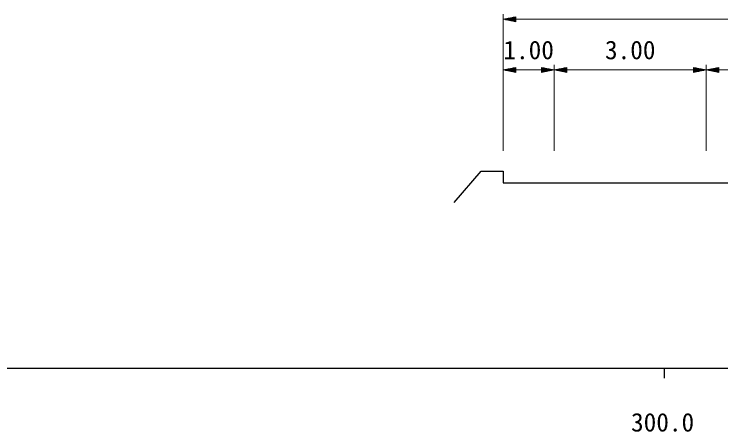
# Model space of a CAD drawing. Units: millimetres, scale not verified. Extents: x 40000 to 680000, y 20000 to 380000.
# Drawn here: x 303807 to 373598, y 198715 to 239932 of the extents above; entities that cross this region are included whole.
import ezdxf
from ezdxf.enums import TextEntityAlignment as Align

# ---------------------------------------------------------------- set-up
doc = ezdxf.new("R2010")
doc.units = ezdxf.units.MM
doc.header["$LTSCALE"] = 1000
for name, color, linetype, lineweight in [('M-BGD', 7, 'Continuous', 25), ('M-STR-HTXT', 7, 'Continuous', 13), ('M-TTL-BAND', 7, 'Continuous', 25)]:
    doc.layers.add(name, color=color, linetype=linetype, lineweight=lineweight)
doc.styles.add('ＭＳ ゴシック', font='')
doc.styles.get('ＭＳ ゴシック').set_extended_font_data('MS Gothic')

msp = doc.modelspace()

# ---------------------------------------------------------------- linework, layer by layer
at = {"layer": 'M-BGD'}
msp.add_lwpolyline([(347266, 221342), (349911, 224432), (352095, 224432), (352095, 223278), (372230, 223278), (389666, 223278), (389666, 224237), (390625, 224237), (390625, 223153), (402344, 223153), (402344, 224077), (404865, 224077), (407635, 221200)], dxfattribs=at)
at = {"layer": 'M-STR-HTXT'}
for p, q in [((352095, 226432), (352095, 239932)), ((352095, 239432), (353345, 239682)), ((352095, 239432), (353345, 239182)), ((352095, 239432), (353345, 239432)), ((353345, 239482), (352345, 239482)), ((352595, 239532), (353345, 239532)), ((353345, 239582), (352845, 239582)), ((353095, 239632), (353345, 239632)), ((353345, 239182), (353345, 239682)), ((353345, 239432), (357138, 239432)), ((357138, 239432), (372159, 239432)), ((372159, 239432), (387145, 239432)), ((353345, 239382), (352345, 239382)), ((352595, 239332), (353345, 239332)), ((353345, 239282), (352845, 239282)), ((353095, 239232), (353345, 239232)), ((352095, 234432), (353345, 234682)), ((352595, 234532), (353345, 234532)), ((353345, 234582), (352845, 234582)), ((353095, 234632), (353345, 234632)), ((353345, 234182), (353345, 234682)), ((357138, 234432), (355888, 234682)), ((355888, 234682), (355888, 234182)), ((356138, 234632), (355888, 234632)), ((355888, 234582), (356388, 234582)), ((356638, 234532), (355888, 234532)), ((357138, 226432), (357138, 234932)), ((357138, 234432), (358388, 234682)), ((357638, 234532), (358388, 234532)), ((358388, 234582), (357888, 234582)), ((358138, 234632), (358388, 234632)), ((358388, 234182), (358388, 234682)), ((372159, 234432), (370909, 234682)), ((370909, 234682), (370909, 234182)), ((371159, 234632), (370909, 234632)), ((370909, 234582), (371409, 234582)), ((371659, 234532), (370909, 234532)), ((372159, 226432), (372159, 234932)), ((372159, 234432), (373409, 234682)), ((372659, 234532), (373409, 234532)), ((373409, 234582), (372909, 234582)), ((373159, 234632), (373409, 234632)), ((373409, 234182), (373409, 234682)), ((352095, 234432), (353345, 234182)), ((352095, 234432), (353345, 234432)), ((353345, 234482), (352345, 234482)), ((353345, 234382), (352345, 234382)), ((352595, 234332), (353345, 234332)), ((353345, 234282), (352845, 234282)), ((353095, 234232), (353345, 234232)), ((353345, 234432), (355888, 234432)), ((355888, 234482), (356888, 234482)), ((357138, 234432), (355888, 234182)), ((357138, 234432), (355888, 234432)), ((355888, 234382), (356888, 234382)), ((356638, 234332), (355888, 234332)), ((355888, 234282), (356388, 234282)), ((356138, 234232), (355888, 234232)), ((357138, 234432), (358388, 234182)), ((357138, 234432), (358388, 234432)), ((358388, 234482), (357388, 234482)), ((358388, 234382), (357388, 234382)), ((357638, 234332), (358388, 234332)), ((358388, 234282), (357888, 234282)), ((358138, 234232), (358388, 234232)), ((358388, 234432), (370909, 234432)), ((370909, 234482), (371909, 234482)), ((372159, 234432), (370909, 234182)), ((372159, 234432), (370909, 234432)), ((370909, 234382), (371909, 234382)), ((371659, 234332), (370909, 234332)), ((370909, 234282), (371409, 234282)), ((371159, 234232), (370909, 234232)), ((372159, 234432), (373409, 234182)), ((372159, 234432), (373409, 234432)), ((373409, 234482), (372409, 234482)), ((373409, 234382), (372409, 234382)), ((372659, 234332), (373409, 234332)), ((373409, 234282), (372909, 234282)), ((373159, 234232), (373409, 234232)), ((373409, 234432), (385895, 234432))]:
    msp.add_line(p, q, dxfattribs=at)
at = {"layer": 'M-TTL-BAND'}
for p, q in [((40000, 205000), (579000, 205000)), ((368000, 205000), (368000, 204000))]:
    msp.add_line(p, q, dxfattribs=at)

# ---------------------------------------------------------------- texts
at = {"layer": 'M-STR-HTXT', "style": 'ＭＳ ゴシック'}
for s, p in [('1.00', (354616, 234932)), ('3.00', (364648, 234932))]:
    msp.add_text(s, height=1833, dxfattribs=at).set_placement(p, align=Align.BOTTOM_CENTER)
at = {"layer": 'M-TTL-BAND', "style": 'ＭＳ ゴシック'}
msp.add_text('300.0', height=1833, dxfattribs=at).set_placement((367844, 198195), align=Align.BOTTOM_CENTER)

doc.saveas('drawing.dxf')
